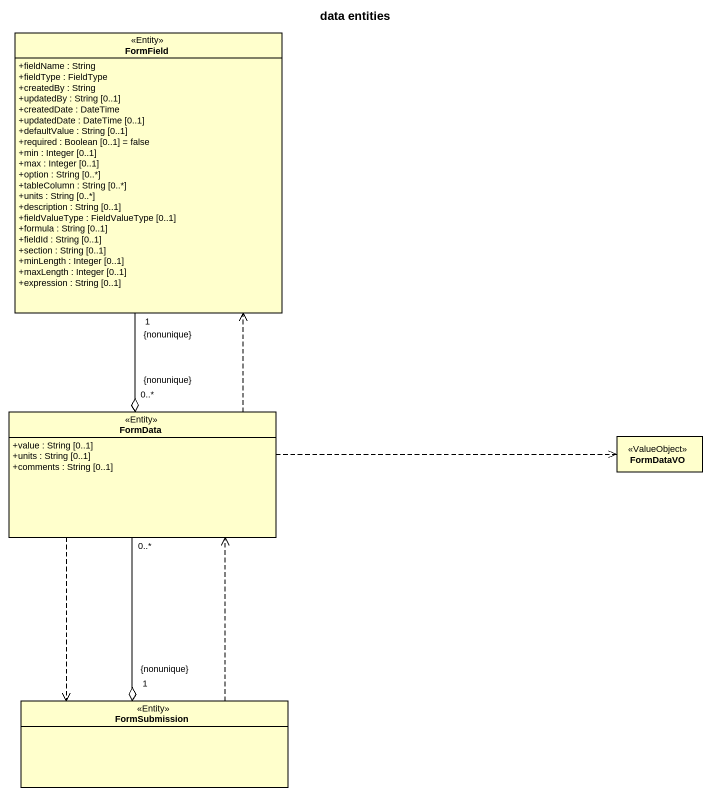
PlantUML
@startuml
title data entities
hide circle
hide empty members
skinparam classAttributeIconSize 0
class FormField <<Entity>> {
  +fieldName : String
  +fieldType : FieldType
  +createdBy : String
  +updatedBy : String [0..1]
  +createdDate : DateTime
  +updatedDate : DateTime [0..1]
  +defaultValue : String [0..1]
  +required : Boolean [0..1] = false
  +min : Integer [0..1]
  +max : Integer [0..1]
  +option : String [0..*]
  +tableColumn : String [0..*]
  +units : String [0..*]
  +description : String [0..1]
  +fieldValueType : FieldValueType [0..1]
  +formula : String [0..1]
  +fieldId : String [0..1]
  +section : String [0..1]
  +minLength : Integer [0..1]
  +maxLength : Integer [0..1]
  +expression : String [0..1]
}
class FormData <<Entity>> {
  +value : String [0..1]
  +units : String [0..1]
  +comments : String [0..1]
}
class FormDataVO <<ValueObject>>
class FormSubmission <<Entity>>
FormData "0..*\n{nonunique}" o-up- "1\n{nonunique}" FormField
FormData .up.> FormField
FormData .right.> FormDataVO
FormData ..> FormSubmission
FormSubmission "1\n{nonunique}" o-up- "0..*" FormData
FormSubmission .up.> FormData
@enduml
